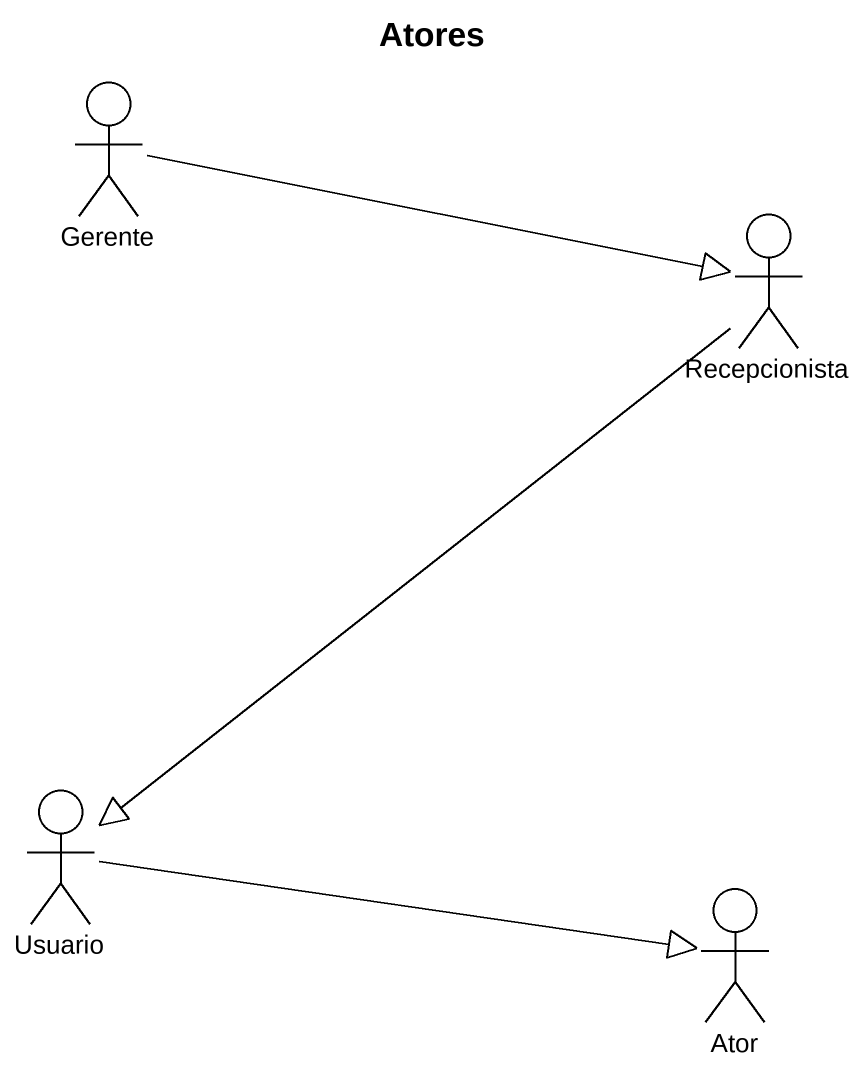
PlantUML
@startuml
title Atores
actor Gerente
actor Recepcionista
actor Usuario
actor Ator
Gerente -right-|> Recepcionista
Recepcionista --|> Usuario
Usuario -right-|> Ator
@enduml
